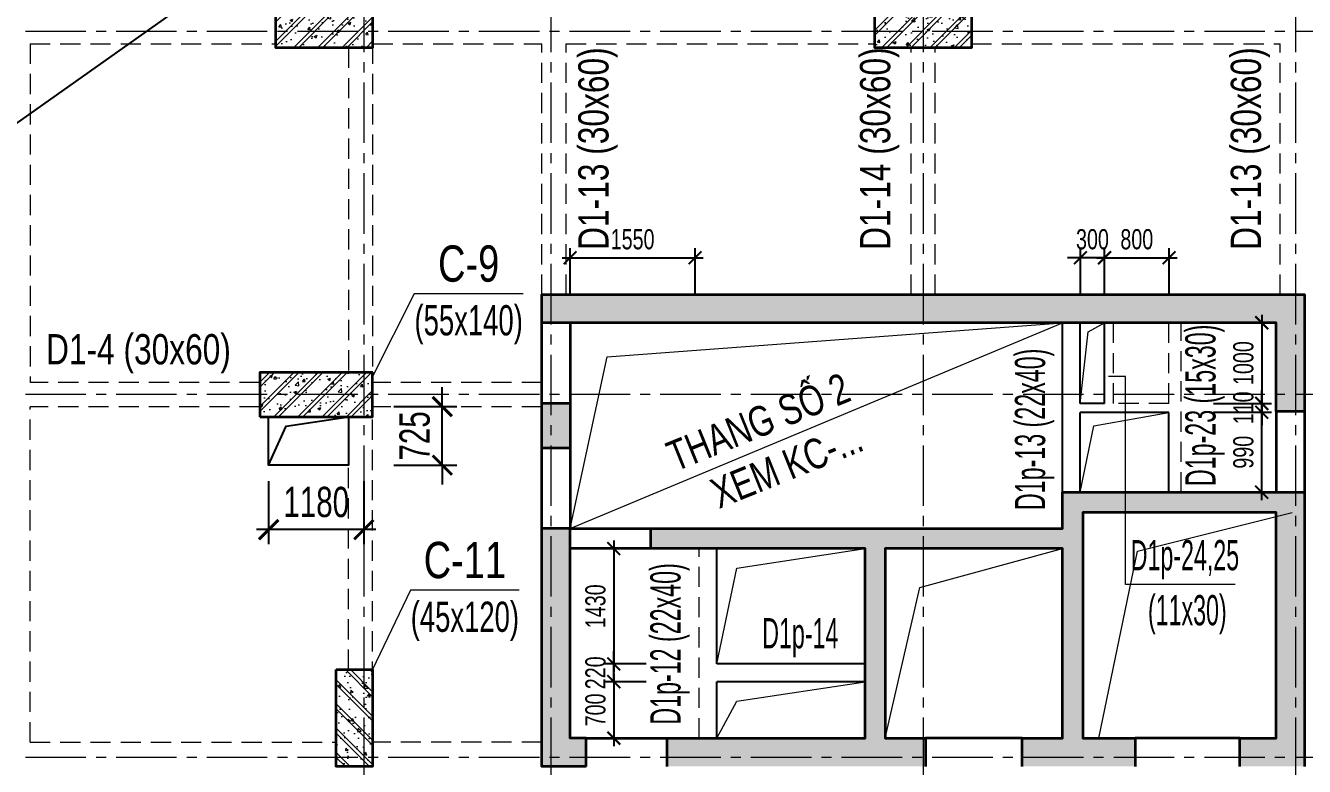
# Model space of a CAD drawing. Header units: millimetres. Extents: x 0 to 132533, y 0 to 93608.
# Drawn here: x 66092 to 81957, y 38627 to 47812 of the extents above; entities that cross this region are included whole.
import ezdxf
from ezdxf.enums import TextEntityAlignment as Align

# ---------------------------------------------------------------- set-up
doc = ezdxf.new("R2010")
doc.units = ezdxf.units.MM
doc.header["$LTSCALE"] = 1000
doc.header["$MEASUREMENT"] = 0
doc.linetypes.add('CENTER2', pattern=[1.125, 0.75, -0.125, 0.125, -0.125])
doc.linetypes.add('HIDDEN', pattern=[0.375, 0.25, -0.125])
for name, color, linetype, lineweight in [('CDC.01.AXIS', 160, 'CENTER2', 13), ('CDC.02.DIM', 1, 'Continuous', 18), ('CDC.03.BORDER', 3, 'Continuous', 25), ('CDC.06.TEXT', 2, 'Continuous', 18), ('CDC.07.TEXTCOL', 3, 'Continuous', 18), ('CDC.08.TEXTBEAM', 2, 'Continuous', 18), ('CDC.09.COLUMN', 4, 'Continuous', 35), ('CDC.10.HATCH', 163, 'Continuous', 9), ('CDC.11.NOTE', 1, 'Continuous', 18), ('CDC.13.BEAM', 8, 'HIDDEN', 18), ('TEXTCOL_SHAPE', 6, 'Continuous', 20)]:
    doc.layers.add(name, color=color, linetype=linetype, lineweight=lineweight)
doc.layers.add('KCS_Plotter', color=11, linetype='Continuous', plot=False)
doc.layers.add('TECH_HOLE', color=3, linetype='Continuous')
doc.styles.add('KCS_SMTEXT', font='arial.ttf', dxfattribs={"width": 0.7})
doc.dimstyles.new('KCS_DIM100', dxfattribs={"dimscale": 100, "dimtxt": 2.5, "dimasz": 1.6, "dimexe": 1.2, "dimexo": 0, "dimgap": 1, "dimtad": 1, "dimdec": 0, "dimzin": 0, "dimdsep": 46, "dimtxsty": 'KCS_SMTEXT', "dimblk": 'ARCHTICK', "dimcen": 0, "dimdle": 1, "dimclrd": 256, "dimclre": 256, "dimclrt": 2, "dimadec": 0, "dimazin": 0, "dimtfac": 1, "dimtdec": 0, "dimtix": 1, "dimtmove": 2, "dimatfit": 3, "dimfxl": 1, "dimtolj": 1, "dimtzin": 0, "dimarcsym": 0})
doc.dimstyles.new('KCS_DIM150', dxfattribs={"dimscale": 150, "dimtxt": 2.5, "dimasz": 1.6, "dimexe": 1.2, "dimexo": 0, "dimgap": 1, "dimtad": 1, "dimdec": 0, "dimzin": 0, "dimdsep": 46, "dimtxsty": 'KCS_SMTEXT', "dimblk": 'ARCHTICK', "dimcen": 0, "dimdle": 1, "dimclrd": 1, "dimclre": 1, "dimclrt": 2, "dimadec": 0, "dimazin": 0, "dimtfac": 1, "dimtdec": 0, "dimtix": 1, "dimtmove": 2, "dimatfit": 3, "dimfxl": 1, "dimtolj": 1, "dimtzin": 0, "dimarcsym": 0})

# ---------------------------------------------------------------- blocks, each defined once
blk = doc.blocks.new('_ArchTick')
at = {"color": 0, "linetype": 'ByBlock', "const_width": 0.15}
blk.add_lwpolyline([(-0.5, -0.5), (0.5, 0.5)], dxfattribs=at)
blk = doc.blocks.new('*D350')
at = {"layer": 'CDC.02.DIM', "lineweight": -2, "transparency": 16777216}
for p, q in [((72747, 44933), (74497, 44933)), ((72847, 44477), (72847, 45053)), ((74397, 44477), (74397, 45053))]:
    blk.add_line(p, q, dxfattribs=at)
at = {"layer": 'Defpoints', "color": 0, "transparency": 16777216}
for p in [(74397, 44933), (72847, 44477), (74397, 44477)]:
    blk.add_point(p, dxfattribs=at)
at = {"layer": 'CDC.02.DIM', "lineweight": -2, "transparency": 16777216, "xscale": 160, "yscale": 160, "zscale": 160, "rotation": 180}
blk.add_blockref('_ArchTick', (72847, 44933), dxfattribs=at)
at = {"layer": 'CDC.02.DIM', "lineweight": -2, "transparency": 16777216, "xscale": 160, "yscale": 160, "zscale": 160}
blk.add_blockref('_ArchTick', (74397, 44933), dxfattribs=at)
at = {"layer": 'CDC.02.DIM', "color": 2, "transparency": 16777216, "insert": (73622, 45161), "char_height": 250, "attachment_point": 5, "style": 'KCS_SMTEXT'}
blk.add_mtext('\\A1;1550', dxfattribs=at)
blk = doc.blocks.new('*D351')
at = {"layer": 'CDC.02.DIM', "lineweight": -2, "transparency": 16777216}
for p, q in [((73389, 41427), (73389, 39797)), ((73792, 41327), (73269, 41327)), ((73792, 39897), (73269, 39897))]:
    blk.add_line(p, q, dxfattribs=at)
at = {"layer": 'Defpoints', "color": 0, "transparency": 16777216}
for p in [(73792, 41327), (73389, 39897), (73792, 39897)]:
    blk.add_point(p, dxfattribs=at)
at = {"layer": 'CDC.02.DIM', "lineweight": -2, "transparency": 16777216, "xscale": 160, "yscale": 160, "zscale": 160}
for p, rotation in [((73389, 41327), 90), ((73389, 39897), 270)]:
    blk.add_blockref('_ArchTick', p, dxfattribs=dict(at, rotation=rotation))
at = {"layer": 'CDC.02.DIM', "color": 2, "transparency": 16777216, "insert": (73162, 40612), "char_height": 250, "attachment_point": 5, "rotation": 90, "style": 'KCS_SMTEXT'}
blk.add_mtext('\\A1;1430', dxfattribs=at)
blk = doc.blocks.new('*D352')
at = {"layer": 'CDC.02.DIM', "lineweight": -2, "transparency": 16777216}
for p, q in [((73389, 39897), (73389, 40057)), ((73792, 39897), (73269, 39897)), ((73389, 39677), (73389, 39897)), ((73792, 39677), (73269, 39677)), ((73389, 39677), (73389, 39517))]:
    blk.add_line(p, q, dxfattribs=at)
at = {"layer": 'Defpoints', "color": 0, "transparency": 16777216}
for p in [(73389, 39897), (73792, 39897), (73792, 39677)]:
    blk.add_point(p, dxfattribs=at)
at = {"layer": 'CDC.02.DIM', "lineweight": -2, "transparency": 16777216, "xscale": 160, "yscale": 160, "zscale": 160}
for p, rotation in [((73389, 39897), 270), ((73389, 39677), 90)]:
    blk.add_blockref('_ArchTick', p, dxfattribs=dict(at, rotation=rotation))
at = {"layer": 'CDC.02.DIM', "color": 2, "transparency": 16777216, "insert": (73162, 39787), "char_height": 250, "attachment_point": 5, "rotation": 90, "style": 'KCS_SMTEXT'}
blk.add_mtext('\\A1;220', dxfattribs=at)
blk = doc.blocks.new('*D353')
at = {"layer": 'CDC.02.DIM', "lineweight": -2, "transparency": 16777216}
for p, q in [((73792, 39677), (73269, 39677)), ((73389, 39777), (73389, 38877)), ((73792, 38977), (73269, 38977))]:
    blk.add_line(p, q, dxfattribs=at)
at = {"layer": 'Defpoints', "color": 0, "transparency": 16777216}
for p in [(73792, 39677), (73389, 38977), (73792, 38977)]:
    blk.add_point(p, dxfattribs=at)
at = {"layer": 'CDC.02.DIM', "lineweight": -2, "transparency": 16777216, "xscale": 160, "yscale": 160, "zscale": 160}
for p, rotation in [((73389, 39677), 90), ((73389, 38977), 270)]:
    blk.add_blockref('_ArchTick', p, dxfattribs=dict(at, rotation=rotation))
at = {"layer": 'CDC.02.DIM', "color": 2, "transparency": 16777216, "insert": (73162, 39327), "char_height": 250, "attachment_point": 5, "rotation": 90, "style": 'KCS_SMTEXT'}
blk.add_mtext('\\A1;700', dxfattribs=at)
blk = doc.blocks.new('*D354')
at = {"layer": 'CDC.02.DIM', "lineweight": -2, "transparency": 16777216}
for p, q in [((79377, 44933), (80377, 44933)), ((79477, 44477), (79477, 45053)), ((80277, 44477), (80277, 45053))]:
    blk.add_line(p, q, dxfattribs=at)
at = {"layer": 'Defpoints', "color": 0, "transparency": 16777216}
for p in [(80277, 44933), (79477, 44477), (80277, 44477)]:
    blk.add_point(p, dxfattribs=at)
at = {"layer": 'CDC.02.DIM', "lineweight": -2, "transparency": 16777216, "xscale": 160, "yscale": 160, "zscale": 160, "rotation": 180}
blk.add_blockref('_ArchTick', (79477, 44933), dxfattribs=at)
at = {"layer": 'CDC.02.DIM', "lineweight": -2, "transparency": 16777216, "xscale": 160, "yscale": 160, "zscale": 160}
blk.add_blockref('_ArchTick', (80277, 44933), dxfattribs=at)
at = {"layer": 'CDC.02.DIM', "color": 2, "transparency": 16777216, "insert": (79877, 45161), "char_height": 250, "attachment_point": 5, "style": 'KCS_SMTEXT'}
blk.add_mtext('\\A1;800', dxfattribs=at)
blk = doc.blocks.new('*D355')
at = {"layer": 'CDC.02.DIM', "lineweight": -2, "transparency": 16777216}
for p, q in [((80827, 44127), (81547, 44127)), ((81427, 44227), (81427, 43027)), ((80827, 43127), (81547, 43127))]:
    blk.add_line(p, q, dxfattribs=at)
at = {"layer": 'Defpoints', "color": 0, "transparency": 16777216}
for p in [(80827, 44127), (80827, 43127), (81427, 43127)]:
    blk.add_point(p, dxfattribs=at)
at = {"layer": 'CDC.02.DIM', "lineweight": -2, "transparency": 16777216, "xscale": 160, "yscale": 160, "zscale": 160}
for p, rotation in [((81427, 44127), 90), ((81427, 43127), 270)]:
    blk.add_blockref('_ArchTick', p, dxfattribs=dict(at, rotation=rotation))
at = {"layer": 'CDC.02.DIM', "color": 2, "transparency": 16777216, "insert": (81200, 43627), "char_height": 250, "attachment_point": 5, "rotation": 90, "style": 'KCS_SMTEXT'}
blk.add_mtext('\\A1;1000', dxfattribs=at)
blk = doc.blocks.new('*D356')
at = {"layer": 'CDC.02.DIM', "lineweight": -2, "transparency": 16777216}
for p, q in [((81427, 43127), (81427, 43287)), ((80827, 43127), (81547, 43127)), ((80827, 43017), (81547, 43017)), ((81427, 43017), (81427, 43127)), ((81427, 43017), (81427, 42857))]:
    blk.add_line(p, q, dxfattribs=at)
at = {"layer": 'Defpoints', "color": 0, "transparency": 16777216}
for p in [(80827, 43127), (80827, 43017), (81427, 43127)]:
    blk.add_point(p, dxfattribs=at)
at = {"layer": 'CDC.02.DIM', "lineweight": -2, "transparency": 16777216, "xscale": 160, "yscale": 160, "zscale": 160}
for p, rotation in [((81427, 43127), 270), ((81427, 43017), 90)]:
    blk.add_blockref('_ArchTick', p, dxfattribs=dict(at, rotation=rotation))
at = {"layer": 'CDC.02.DIM', "color": 2, "transparency": 16777216, "insert": (81200, 43072), "char_height": 250, "attachment_point": 5, "rotation": 90, "style": 'KCS_SMTEXT'}
blk.add_mtext('\\A1;110', dxfattribs=at)
blk = doc.blocks.new('*D357')
at = {"layer": 'CDC.02.DIM', "lineweight": -2, "transparency": 16777216}
for p, q in [((80827, 43017), (81547, 43017)), ((81427, 41927), (81427, 43117)), ((80827, 42027), (81547, 42027))]:
    blk.add_line(p, q, dxfattribs=at)
at = {"layer": 'Defpoints', "color": 0, "transparency": 16777216}
for p in [(80827, 43017), (81427, 43017), (80827, 42027)]:
    blk.add_point(p, dxfattribs=at)
at = {"layer": 'CDC.02.DIM', "lineweight": -2, "transparency": 16777216, "xscale": 160, "yscale": 160, "zscale": 160}
for p, rotation in [((81427, 43017), 90), ((81427, 42027), 270)]:
    blk.add_blockref('_ArchTick', p, dxfattribs=dict(at, rotation=rotation))
at = {"layer": 'CDC.02.DIM', "color": 2, "transparency": 16777216, "insert": (81200, 42522), "char_height": 250, "attachment_point": 5, "rotation": 90, "style": 'KCS_SMTEXT'}
blk.add_mtext('\\A1;990', dxfattribs=at)
blk = doc.blocks.new('*D370')
at = {"layer": 'CDC.02.DIM', "lineweight": -2, "transparency": 16777216}
for p, q in [((79177, 44933), (79017, 44933)), ((79177, 44477), (79177, 45053)), ((79477, 44933), (79177, 44933)), ((79477, 44477), (79477, 45053)), ((79477, 44933), (79637, 44933))]:
    blk.add_line(p, q, dxfattribs=at)
at = {"layer": 'Defpoints', "color": 0, "transparency": 16777216}
for p in [(79177, 44933), (79177, 44477), (79477, 44477)]:
    blk.add_point(p, dxfattribs=at)
at = {"layer": 'CDC.02.DIM', "lineweight": -2, "transparency": 16777216, "xscale": 160, "yscale": 160, "zscale": 160}
blk.add_blockref('_ArchTick', (79177, 44933), dxfattribs=at)
at = {"layer": 'CDC.02.DIM', "lineweight": -2, "transparency": 16777216, "xscale": 160, "yscale": 160, "zscale": 160, "rotation": 180}
blk.add_blockref('_ArchTick', (79477, 44933), dxfattribs=at)
at = {"layer": 'CDC.02.DIM', "color": 2, "transparency": 16777216, "insert": (79327, 45161), "char_height": 250, "attachment_point": 5, "style": 'KCS_SMTEXT'}
blk.add_mtext('\\A1;300', dxfattribs=at)
blk = doc.blocks.new('*D387')
at = {"layer": 'CDC.02.DIM', "color": 1, "lineweight": -2, "transparency": 16777216}
for p, q in [((71261, 43087), (71261, 43327)), ((70661, 43087), (71441, 43087)), ((71261, 42362), (71261, 43087)), ((70661, 42362), (71441, 42362)), ((71261, 42362), (71261, 42122))]:
    blk.add_line(p, q, dxfattribs=at)
at = {"layer": 'Defpoints', "color": 0, "transparency": 16777216}
for p in [(70661, 43087), (71261, 43087), (70661, 42362)]:
    blk.add_point(p, dxfattribs=at)
at = {"layer": 'CDC.02.DIM', "color": 1, "lineweight": -2, "transparency": 16777216, "xscale": 240, "yscale": 240, "zscale": 240}
for p, rotation in [((71261, 43087), 270), ((71261, 42362), 90)]:
    blk.add_blockref('_ArchTick', p, dxfattribs=dict(at, rotation=rotation))
at = {"layer": 'CDC.02.DIM', "color": 2, "transparency": 16777216, "insert": (70920, 42724), "char_height": 375, "attachment_point": 5, "rotation": 90, "style": 'KCS_SMTEXT'}
blk.add_mtext('\\A1;725', dxfattribs=at)
blk = doc.blocks.new('*D388')
at = {"layer": 'CDC.02.DIM', "color": 1, "lineweight": -2, "transparency": 16777216}
for p, q in [((69107, 42162), (69107, 41382)), ((70287, 42162), (70287, 41382)), ((70437, 41562), (68957, 41562))]:
    blk.add_line(p, q, dxfattribs=at)
at = {"layer": 'Defpoints', "color": 0, "transparency": 16777216}
for p in [(69107, 42162), (70287, 42162), (69107, 41562)]:
    blk.add_point(p, dxfattribs=at)
at = {"layer": 'CDC.02.DIM', "color": 1, "lineweight": -2, "transparency": 16777216, "xscale": 240, "yscale": 240, "zscale": 240, "rotation": 180}
blk.add_blockref('_ArchTick', (69107, 41562), dxfattribs=at)
at = {"layer": 'CDC.02.DIM', "color": 1, "lineweight": -2, "transparency": 16777216, "xscale": 240, "yscale": 240, "zscale": 240}
blk.add_blockref('_ArchTick', (70287, 41562), dxfattribs=at)
at = {"layer": 'CDC.02.DIM', "color": 2, "transparency": 16777216, "insert": (69697, 41903), "char_height": 375, "attachment_point": 5, "style": 'KCS_SMTEXT'}
blk.add_mtext('\\A1;1180', dxfattribs=at)

msp = doc.modelspace()

# ---------------------------------------------------------------- hatches: boundary and pattern name
at = {"layer": 'CDC.10.HATCH'}
h = msp.add_hatch(dxfattribs=at)
h.set_pattern_fill('BT-01', color=256, scale=50, pattern_type=2)
h.set_pattern_definition([(50, (450194.13, -433637.55), (358.63009, -31.37607), [37.5, -412.5]), (355, (450194.13, -433637.55), (-69.37567, 376.09607), [30, -330]), (100.4514, (450224.02, -433640.17), (289.2547, 344.71977), [31.8701, -350.57106]), (46.1842, (450194.13, -433537.55), (533.62052, -82.7595), [56.25, -618.75]), (96.6356, (450238.6, -433544.45), (467.33135, 487.05894), [47.80514, -525.8565]), (351.1842, (450194.13, -433537.55), (467.33097, 487.0593), [45, -495]), (21, (450244.13, -433562.55), (298.45353, -201.30945), [37.5, -412.5]), (326, (450244.13, -433562.55), (121.65767, 362.57502), [30, -330]), (71.4514, (450269, -433579.33), (420.11131, 161.26525), [31.8701, -350.57106]), (37.5, (450194.13, -433637.55), (6.079928, 166.446927), [0, -326, 0, -335, 0, -331.25]), (7.5, (450194.13, -433637.55), (131.53477, 197.205856), [0, -191, 0, -318.5, 0, -126.25]), (327.5, (450082.63, -433637.55), (266.911218, -11.277436), [0, -125, 0, -390, 0, -517.5]), (317.5, (450032.63, -433637.55), (291.593085, 50.05249), [0, -162.5, 0, -259, 0, -367.5]), (45, (450194.13, -433637.55), (-150.26019, 150.26019), []), (45, (450194.13, -433576.3), (-150.26019, 150.26019), [])])
h.paths.add_polyline_path([(70396.5, 47536.5), (69196.5, 47536.5), (69196.5, 47936.5), (70396.5, 47936.5)])
h = msp.add_hatch(dxfattribs=at)
h.set_pattern_fill('BT-01', color=256, scale=50, pattern_type=2)
h.set_pattern_definition([(50, (442764.13, -433637.55), (358.63009, -31.37607), [37.5, -412.5]), (355, (442764.13, -433637.55), (-69.37567, 376.09607), [30, -330]), (100.4514, (442794.02, -433640.17), (289.2547, 344.71977), [31.8701, -350.57106]), (46.1842, (442764.13, -433537.55), (533.62052, -82.7595), [56.25, -618.75]), (96.6356, (442808.6, -433544.45), (467.33135, 487.05894), [47.80514, -525.8565]), (351.1842, (442764.13, -433537.55), (467.33097, 487.0593), [45, -495]), (21, (442814.13, -433562.55), (298.45353, -201.30945), [37.5, -412.5]), (326, (442814.13, -433562.55), (121.65767, 362.57502), [30, -330]), (71.4514, (442839, -433579.33), (420.11131, 161.26525), [31.8701, -350.57106]), (37.5, (442764.13, -433637.55), (6.079928, 166.446927), [0, -326, 0, -335, 0, -331.25]), (7.5, (442764.13, -433637.55), (131.53477, 197.205856), [0, -191, 0, -318.5, 0, -126.25]), (327.5, (442652.63, -433637.55), (266.911218, -11.277436), [0, -125, 0, -390, 0, -517.5]), (317.5, (442602.63, -433637.55), (291.593085, 50.05249), [0, -162.5, 0, -259, 0, -367.5]), (45, (442764.13, -433637.55), (-150.26019, 150.26019), []), (45, (442764.13, -433576.3), (-150.26019, 150.26019), [])])
h.paths.add_polyline_path([(77826.5, 47536.5), (76626.5, 47536.5), (76626.5, 47936.5), (77826.5, 47936.5)])
h = msp.add_hatch(dxfattribs=at)
h.set_pattern_fill('BT-01', color=256, scale=50, angle=180, pattern_type=2)
h.set_pattern_definition([(230, (-161250.64, 582744.23), (-358.63009, 31.37607), [37.5, -412.5]), (175, (-161250.64, 582744.23), (69.37567, -376.09607), [30, -330]), (280.4514, (-161280.52, 582746.85), (-289.2547, -344.71977), [31.8701, -350.57106]), (226.1842, (-161250.64, 582644.23), (-533.62052, 82.7595), [56.25, -618.75]), (276.6356, (-161295.1, 582651.13), (-467.33135, -487.05894), [47.80514, -525.8565]), (171.1842, (-161250.64, 582644.23), (-467.33097, -487.0593), [45, -495]), (201, (-161300.64, 582669.23), (-298.45353, 201.30945), [37.5, -412.5]), (146, (-161300.64, 582669.23), (-121.65767, -362.57502), [30, -330]), (251.4514, (-161325.5, 582686), (-420.11131, -161.26525), [31.8701, -350.57106]), (217.5, (-161250.64, 582744.23), (-6.079928, -166.446927), [0, -326, 0, -335, 0, -331.25]), (187.5, (-161250.64, 582744.23), (-131.53477, -197.205856), [0, -191, 0, -318.5, 0, -126.25]), (147.5, (-161139.14, 582744.23), (-266.911218, 11.277436), [0, -125, 0, -390, 0, -517.5]), (137.5, (-161089.14, 582744.23), (-291.593085, -50.05249), [0, -162.5, 0, -259, 0, -367.5]), (225, (-161250.64, 582744.23), (150.26019, -150.26019), []), (225, (-161250.64, 582682.98), (150.26019, -150.26019), [])])
h.paths.add_polyline_path([(81606.5, 44126.5), (81606.5, 43026.5), (81956.5, 43026.5), (81956.5, 44476.5), (72496.5, 44476.5), (72496.5, 44126.5)])
h = msp.add_hatch(dxfattribs=at)
h.set_pattern_fill('BT-01', color=256, scale=50, pattern_type=2)
h.set_pattern_definition([(50, (421494.13, -460657.55), (358.63009, -31.37607), [37.5, -412.5]), (355, (421494.13, -460657.55), (-69.37567, 376.09607), [30, -330]), (100.4514, (421524.02, -460660.17), (289.2547, 344.71977), [31.8701, -350.57106]), (46.1842, (421494.13, -460557.55), (533.62052, -82.7595), [56.25, -618.75]), (96.6356, (421538.6, -460564.45), (467.33135, 487.05894), [47.80514, -525.8565]), (351.1842, (421494.13, -460557.55), (467.33097, 487.0593), [45, -495]), (21, (421544.13, -460582.55), (298.45353, -201.30945), [37.5, -412.5]), (326, (421544.13, -460582.55), (121.65767, 362.57502), [30, -330]), (71.4514, (421569, -460599.33), (420.11131, 161.26525), [31.8701, -350.57106]), (37.5, (421494.13, -460657.55), (6.079928, 166.446927), [0, -326, 0, -335, 0, -331.25]), (7.5, (421494.13, -460657.55), (131.53477, 197.205856), [0, -191, 0, -318.5, 0, -126.25]), (327.5, (421382.63, -460657.55), (266.911218, -11.277436), [0, -125, 0, -390, 0, -517.5]), (317.5, (421332.63, -460657.55), (291.593085, 50.05249), [0, -162.5, 0, -259, 0, -367.5]), (45, (421494.13, -460657.55), (-150.26019, 150.26019), []), (45, (421494.13, -460596.3), (-150.26019, 150.26019), [])])
h.paths.add_polyline_path([(70396.5, 43511.5), (68996.5, 43511.5), (68996.5, 42961.5), (70396.5, 42961.5)])
h = msp.add_hatch(dxfattribs=at)
h.set_pattern_fill('BT-01', color=256, scale=50, angle=180, pattern_type=2)
h.set_pattern_definition([(230, (247100.26, 600716.05), (-358.63009, 31.37607), [37.5, -412.5]), (175, (247100.26, 600716.05), (69.37567, -376.09607), [30, -330]), (280.4514, (247070.37, 600718.66), (-289.2547, -344.71977), [31.8701, -350.57106]), (226.1842, (247100.26, 600616.05), (-533.62052, 82.7595), [56.25, -618.75]), (276.6356, (247055.8, 600622.95), (-467.33135, -487.05894), [47.80514, -525.8565]), (171.1842, (247100.26, 600616.05), (-467.33097, -487.0593), [45, -495]), (201, (247050.26, 600641.05), (-298.45353, 201.30945), [37.5, -412.5]), (146, (247050.26, 600641.05), (-121.65767, -362.57502), [30, -330]), (251.4514, (247025.4, 600657.82), (-420.11131, -161.26525), [31.8701, -350.57106]), (217.5, (247100.26, 600716.05), (-6.079928, -166.446927), [0, -326, 0, -335, 0, -331.25]), (187.5, (247100.26, 600716.05), (-131.53477, -197.205856), [0, -191, 0, -318.5, 0, -126.25]), (147.5, (247211.76, 600716.05), (-266.911218, 11.277436), [0, -125, 0, -390, 0, -517.5]), (137.5, (247261.76, 600716.05), (-291.593085, -50.05249), [0, -162.5, 0, -259, 0, -367.5]), (225, (247100.26, 600716.05), (150.26019, -150.26019), []), (225, (247100.26, 600654.8), (150.26019, -150.26019), [])])
h.paths.add_polyline_path([(81156.5, 38626.5), (81956.5, 38626.5), (81956.5, 42026.5), (78956.5, 42026.5), (78956.5, 41576.5), (73846.5, 41576.5), (73846.5, 41326.5), (76506.5, 41326.5), (76506.5, 38976.5), (74046.5, 38976.5), (74046.5, 38626.5), (77256.5, 38626.5), (77256.5, 38976.5), (76756.5, 38976.5), (76756.5, 41326.5), (78956.5, 41326.5), (78956.5, 38976.5), (78456.5, 38976.5), (78456.5, 38626.5), (79856.5, 38626.5), (79856.5, 38976.5), (79206.5, 38976.5), (79206.5, 41776.5), (81606.5, 41776.5), (81606.5, 38976.5), (81156.5, 38976.5)])
h.paths.add_polyline_path([(72846.5, 41576.5), (72496.5, 41576.5), (72496.5, 38626.5), (73046.5, 38626.5), (73046.5, 38976.5), (72846.5, 38976.5)])
h.paths.add_polyline_path([(72496.5, 42576.5), (72846.5, 42576.5), (72846.5, 43126.5), (72496.5, 43126.5)])
h = msp.add_hatch(dxfattribs=at)
h.set_pattern_fill('BT-01', color=256, scale=50, angle=-90, pattern_type=2)
h.set_pattern_definition([(320, (-471917.58, -327871.06), (-31.37607, -358.63009), [37.5, -412.5]), (265, (-471917.58, -327871.06), (376.09607, 69.37567), [30, -330]), (10.4514, (-471920.2, -327900.95), (344.71977, -289.2547), [31.8701, -350.57106]), (316.1842, (-471817.6, -327871.06), (-82.7595, -533.62052), [56.25, -618.75]), (6.6356, (-471824.5, -327915.53), (487.05894, -467.33135), [47.80514, -525.8565]), (261.1842, (-471817.6, -327871.06), (487.0593, -467.33097), [45, -495]), (291, (-471842.58, -327921.06), (-201.30945, -298.45353), [37.5, -412.5]), (236, (-471842.58, -327921.06), (362.57502, -121.65767), [30, -330]), (341.4514, (-471859.35, -327945.93), (161.26525, -420.11131), [31.8701, -350.57106]), (307.5, (-471917.58, -327871.06), (166.446927, -6.079928), [0, -326, 0, -335, 0, -331.25]), (277.5, (-471917.58, -327871.06), (197.205856, -131.53477), [0, -191, 0, -318.5, 0, -126.25]), (237.5, (-471917.58, -327759.56), (-11.277436, -266.911218), [0, -125, 0, -390, 0, -517.5]), (227.5, (-471917.58, -327709.56), (50.05249, -291.593085), [0, -162.5, 0, -259, 0, -367.5]), (315, (-471917.58, -327871.06), (150.26019, 150.26019), []), (315, (-471856.33, -327871.06), (150.26019, 150.26019), [])])
h.paths.add_polyline_path([(70396.5, 38626.5), (69946.5, 38626.5), (69946.5, 39826.5), (70396.5, 39826.5)])

# ---------------------------------------------------------------- linework, layer by layer
at = {"layer": 'CDC.01.AXIS'}
for p, q in [((70286.5, 85356.5), (70286.5, 10116.5)), ((72606.5, 85356.5), (72606.5, 10116.5)), ((77226.5, 85356.5), (77226.5, 10116.5)), ((81846.5, 85356.5), (81846.5, 10116.5)), ((93840.4, 47736.5), (13229.2, 47736.5)), ((93840.4, 43236.5), (13229.2, 43236.5)), ((93840.4, 38736.5), (13229.2, 38736.5))]:
    msp.add_line(p, q, dxfattribs=at)
at = {"layer": 'CDC.03.BORDER'}
for p, q in [((78956.5, 42026.5), (78956.5, 44126.5)), ((79176.5, 43126.5), (79176.5, 44126.5)), ((79476.5, 43126.5), (79476.5, 44126.5)), ((79476.5, 43126.5), (79176.5, 43126.5)), ((79176.5, 42026.5), (79176.5, 43016.5)), ((80276.5, 43016.5), (79176.5, 43016.5)), ((80276.5, 42026.5), (80276.5, 43016.5)), ((74666.5, 39896.5), (74666.5, 41326.5)), ((76506.5, 39896.5), (74666.5, 39896.5)), ((74666.5, 38976.5), (74666.5, 39676.5)), ((76506.5, 39676.5), (74666.5, 39676.5))]:
    msp.add_line(p, q, dxfattribs=at)
at = {"layer": 'CDC.07.TEXTCOL', "color": 8}
for p, q in [((70913.5, 44486.5), (70396.5, 43461.5)), ((72263.5, 44486.5), (70913.5, 44486.5)), ((70866.4, 40811), (70396.5, 39826.5)), ((72216.4, 40811), (70866.4, 40811))]:
    msp.add_line(p, q, dxfattribs=at)
at = {"layer": 'CDC.09.COLUMN'}
for points in [[(69196.5, 47936.5), (70396.5, 47936.5), (70396.5, 47536.5), (69196.5, 47536.5)], [(76626.5, 47936.5), (77826.5, 47936.5), (77826.5, 47536.5), (76626.5, 47536.5)], [(68996.5, 42961.5), (70396.5, 42961.5), (70396.5, 43511.5), (68996.5, 43511.5)], [(72496.5, 41576.5), (72496.5, 42576.5), (72846.5, 42576.5), (72846.5, 41576.5)], [(69946.5, 39826.5), (70396.5, 39826.5), (70396.5, 38626.5), (69946.5, 38626.5)]]:
    msp.add_lwpolyline(points, close=True, dxfattribs=at)
for points in [[(72846.5, 44126.5), (72846.5, 43126.5), (72496.5, 43126.5), (72496.5, 44126.5), (72496.5, 44476.5), (81956.5, 44476.5), (81956.5, 43026.5), (81606.5, 43026.5), (81606.5, 44126.5), (72496.5, 44126.5)], [(72496.5, 42576.5), (72496.5, 43126.5)], [(72846.5, 43126.5), (72846.5, 42576.5)], [(81606.5, 43026.5), (81606.5, 42026.5)], [(81956.5, 43026.5), (81956.5, 42026.5)], [(73046.5, 38976.5), (72846.5, 38976.5), (72846.5, 41576.5), (73846.5, 41576.5), (78956.5, 41576.5), (78956.5, 42026.5), (81956.5, 42026.5), (81956.5, 38626.5)], [(81156.5, 38626.5), (81156.5, 38976.5), (81606.5, 38976.5), (81606.5, 41776.5), (79206.5, 41776.5), (79206.5, 38976.5), (79856.5, 38976.5), (79856.5, 38626.5)], [(73046.5, 38626.5), (72496.5, 38626.5), (72496.5, 41576.5)], [(73846.5, 41326.5), (73846.5, 41576.5)], [(73046.5, 38626.5), (73046.5, 38976.5), (74046.5, 38976.5), (76506.5, 38976.5), (76506.5, 41326.5), (73846.5, 41326.5), (72846.5, 41326.5)], [(78456.5, 38626.5), (78456.5, 38976.5), (78956.5, 38976.5), (78956.5, 41326.5), (76756.5, 41326.5), (76756.5, 38976.5), (77256.5, 38976.5), (77256.5, 38626.5)], [(74046.5, 38976.5), (74046.5, 38626.5)], [(78456.5, 38976.5), (77256.5, 38976.5)], [(81156.5, 38976.5), (79856.5, 38976.5)]]:
    msp.add_lwpolyline(points, dxfattribs=at)
at = {"layer": 'CDC.11.NOTE'}
for p, q in [((72846.5, 41576.5), (78956.5, 44126.5)), ((79737.9, 43460.2), (79525.4, 43460.2)), ((79737.9, 40880.9), (79737.9, 43460.2)), ((81097.9, 40880.9), (79737.9, 40880.9))]:
    msp.add_line(p, q, dxfattribs=at)
for points in [[(72846.5, 41576.5), (73308.6, 43706), (78956.5, 44126.5)], [(79176.5, 43126.5), (79275.7, 44016.5), (79476.5, 44126.5)], [(79176.5, 42026.5), (79343.4, 42847.2), (80276.5, 43016.5)], [(79406.5, 38976.5), (79884.3, 41296), (81806.5, 41776.5)], [(74666.5, 39896.5), (74913.3, 41085), (76506.5, 41326.5)], [(76756.5, 38976.5), (77184.3, 40846), (78956.5, 41326.5)], [(74666.5, 38976.5), (74913.3, 39435), (76506.5, 39676.5)]]:
    msp.add_lwpolyline(points, dxfattribs=at)
at = {"layer": 'CDC.13.BEAM'}
for p, q in [((66146.5, 47586.5), (69196.5, 47586.5)), ((66146.5, 47586.5), (66146.5, 43386.5)), ((70096.5, 47536.5), (70096.5, 43511.5)), ((70396.5, 47586.5), (72496.5, 47586.5)), ((70396.5, 47586.5), (70396.5, 43386.5)), ((72496.5, 44476.5), (72496.5, 47586.5)), ((72796.5, 44476.5), (72796.5, 47586.5)), ((72796.5, 47586.5), (76626.5, 47586.5)), ((77076.5, 44476.5), (77076.5, 47536.5)), ((77376.5, 44476.5), (77376.5, 47536.5)), ((77826.5, 47586.5), (81656.5, 47586.5)), ((81656.5, 44476.5), (81656.5, 47586.5)), ((79586.5, 43126.5), (79586.5, 44126.5)), ((80276.5, 43126.5), (80276.5, 44126.5)), ((80426.5, 42026.5), (80426.5, 44126.5)), ((68996.5, 43386.5), (66146.5, 43386.5)), ((72496.5, 43386.5), (70396.5, 43386.5)), ((68996.5, 43086.5), (66146.5, 43086.5)), ((66146.5, 38926.5), (66146.5, 43086.5)), ((70396.5, 38926.5), (70396.5, 43086.5)), ((72496.5, 43086.5), (70396.5, 43086.5)), ((80276.5, 43126.5), (79586.5, 43126.5)), ((70096.5, 39826.5), (70096.5, 42961.5)), ((74446.5, 38976.5), (74446.5, 41326.5)), ((66146.5, 38926.5), (69946.5, 38926.5)), ((72496.5, 38926.5), (70396.5, 38926.5))]:
    msp.add_line(p, q, dxfattribs=at)
at = {"layer": 'KCS_Plotter'}
msp.add_line((0, 0), (132533.2, 93608.5), dxfattribs=at)
at = {"layer": 'TECH_HOLE'}
msp.add_lwpolyline([(69106.5, 42961.5), (70096.5, 42961.5), (70096.5, 42361.5), (69106.5, 42361.5)], close=True, dxfattribs=at)
at = {"layer": 'TECH_HOLE', "color": 1}
msp.add_lwpolyline([(69106.5, 42361.5), (69325.4, 42843.9), (70096.5, 42961.5)], dxfattribs=at)

# ---------------------------------------------------------------- texts
at = {"layer": 'CDC.06.TEXT', "style": 'KCS_SMTEXT', "width": 0.75}
for s, p in [('THANG SỐ 2', (75162.3, 42947.3)), ('XEM KC-...', (75533.8, 42359.7))]:
    msp.add_text(s, height=375, rotation=22, dxfattribs=at).set_placement(p, align=Align.MIDDLE)
at = {"layer": 'CDC.07.TEXTCOL', "style": 'KCS_SMTEXT', "width": 0.75}
for s, p in [('C-9', (71588.5, 44861.5)), ('C-11', (71541.4, 41186))]:
    msp.add_text(s, height=450, dxfattribs=at).set_placement(p, align=Align.MIDDLE)
at = {"layer": 'CDC.08.TEXTBEAM', "style": 'KCS_SMTEXT'}
for s, width, p in [('D1-13 (30x60)', 0.75, (72948.1, 45030.7)), ('D1-14 (30x60)', 0.75, (76443.4, 45030.7)), ('D1-13 (30x60)', 0.75, (81042.2, 45030.7)), ('D1p-23 (15x30)', 0.55, (80478.4, 42102.1)), ('D1p-13 (22x40)', 0.55, (78364.9, 41804.6)), ('D1p-12 (22x40)', 0.55, (73841.5, 39144.4))]:
    msp.add_text(s, height=375, rotation=90, dxfattribs=dict(at, width=width)).set_placement(p, align=Align.TOP_LEFT)
for s, width, p in [('D1-4 (30x60)', 0.75, (66345.6, 43986.5)), ('D1p-24,25', 0.55, (79801.4, 41433.4)), ('(11x30)', 0.55, (80015.6, 40750.9)), ('D1p-14', 0.55, (75230.2, 40465.8))]:
    msp.add_text(s, height=375, dxfattribs=dict(at, width=width)).set_placement(p, align=Align.TOP_LEFT)
at = {"layer": 'TEXTCOL_SHAPE', "style": 'KCS_SMTEXT', "width": 0.65}
for s, p in [('(55x140)', (71588.5, 44111.5)), ('(45x120)', (71541.4, 40436))]:
    msp.add_text(s, height=375, dxfattribs=at).set_placement(p, align=Align.MIDDLE)

# ---------------------------------------------------------------- dimensions: what is measured, and where the dimension line sits
at = {"layer": 'CDC.02.DIM'}
for base, p1, p2, picture, middle in [((74396.5, 44933.4), (72846.5, 44476.5), (74396.5, 44476.5), '*D350', (73621.5, 45161)), ((80276.5, 44933.4), (79476.5, 44476.5), (80276.5, 44476.5), '*D354', (79876.5, 45161))]:
    dim = msp.add_linear_dim(base=base, p1=p1, p2=p2, dimstyle='KCS_DIM100', dxfattribs=at)
    dim.commit()
    dim.dimension.update_dxf_attribs({"geometry": picture, "text_midpoint": middle})
for base, p1, p2, angle, dimstyle, picture, middle in [((79176.5, 44933.4), (79476.5, 44476.5), (79176.5, 44476.5), 180, 'KCS_DIM100', '*D370', (79326.5, 45161.1)), ((81427.5, 43126.5), (80827.5, 44126.5), (80827.5, 43126.5), 270, 'KCS_DIM100', '*D355', (81199.8, 43626.5)), ((71261, 43086.5), (70661, 42361.5), (70661, 43086.5), 90, 'KCS_DIM150', '*D387', (70919.5, 42724)), ((81427.5, 43126.5), (80827.5, 43016.5), (80827.5, 43126.5), 90, 'KCS_DIM100', '*D356', (81199.8, 43071.5)), ((81427.5, 43016.5), (80827.5, 42026.5), (80827.5, 43016.5), 90, 'KCS_DIM100', '*D357', (81199.8, 42521.5)), ((69106.7, 41561.5), (70286.7, 42161.5), (69106.7, 42161.5), 180, 'KCS_DIM150', '*D388', (69696.7, 41903)), ((73389.5, 39896.5), (73791.7, 41326.5), (73791.7, 39896.5), 270, 'KCS_DIM100', '*D351', (73161.8, 40611.5)), ((73389.5, 39896.5), (73791.7, 39676.5), (73791.7, 39896.5), 90, 'KCS_DIM100', '*D352', (73161.9, 39786.5)), ((73389.5, 38976.5), (73791.7, 39676.5), (73791.7, 38976.5), 270, 'KCS_DIM100', '*D353', (73161.9, 39326.5))]:
    dim = msp.add_linear_dim(base=base, p1=p1, p2=p2, angle=angle, dimstyle=dimstyle, dxfattribs=at)
    dim.commit()
    dim.dimension.update_dxf_attribs({"geometry": picture, "text_midpoint": middle})

doc.saveas('drawing.dxf')
